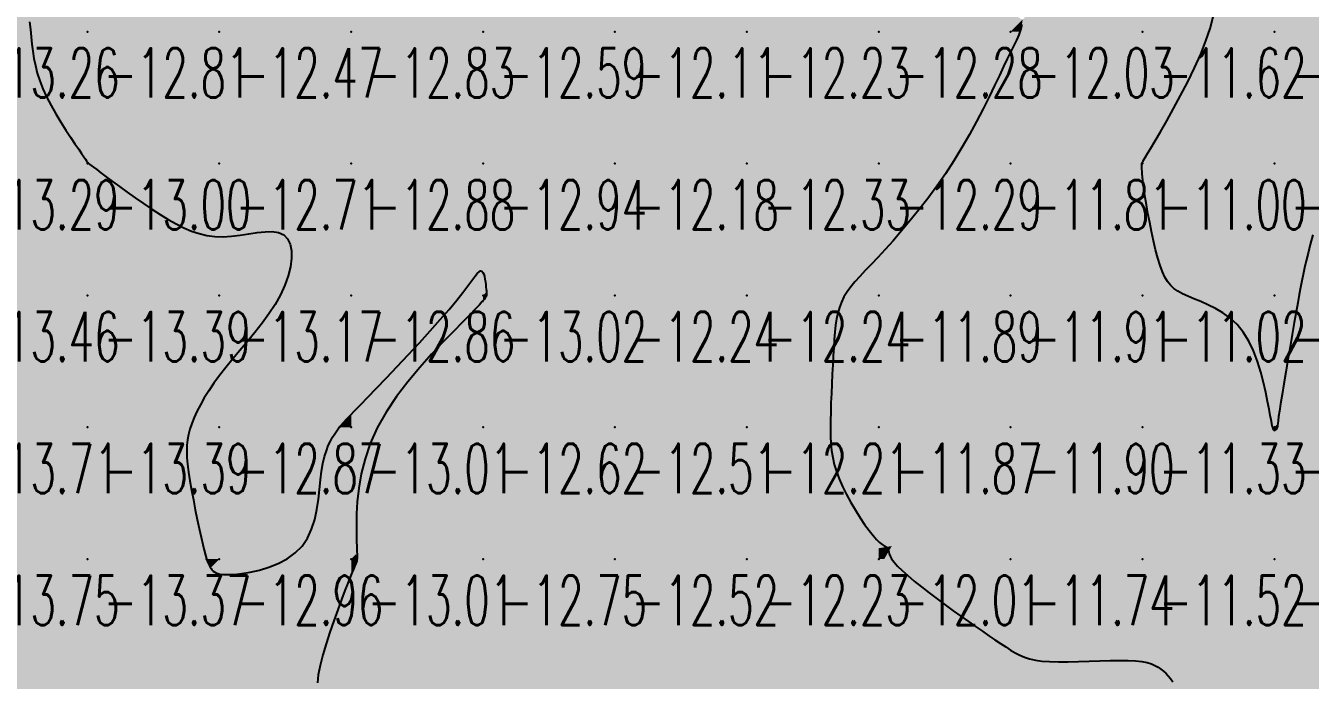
# Model space of a CAD drawing. Header units: millimetres. Extents: x 88261 to 90953, y 390274 to 392322.
# Drawn here: x 89645.6 to 89743, y 391918.1 to 391967.7 of the extents above; entities that cross this region are included whole.
import ezdxf
from ezdxf.enums import TextEntityAlignment as Align

# ---------------------------------------------------------------- set-up
doc = ezdxf.new("R2010")
doc.units = ezdxf.units.MM
doc.header["$LTSCALE"] = 25
for name, color, linetype in [('CN_03_00', 7, 'Continuous'), ('COTEAlt', 7, 'Continuous'), ('TN_COLORIAGE', 7, 'Continuous')]:
    doc.layers.add(name, color=color, linetype=linetype)
doc.styles.add('Simplex 1.0', font='Simplex.shx', dxfattribs={"width": 0.99, "height": 2.5})
doc.styles.get("Standard").update_dxf_attribs({"font": 'times.ttf'})

# ---------------------------------------------------------------- blocks, each defined once
blk = doc.blocks.new('COTE')
at = {"color": 0}
blk.add_point((0, 0), dxfattribs=at)
at = {"layer": 'COTEAlt'}
blk.add_attdef('ALT', text='', height=3.75, dxfattribs=at).set_placement((1.25, -1.25), align=Align.TOP_LEFT)

msp = doc.modelspace()

# ---------------------------------------------------------------- linework, layer by layer
at = {"layer": 'CN_03_00', "flags": 128}
for points, elevation in [([(89743.159, 391951.843), (89742.967, 391951.105), (89742.804, 391950.439), (89742.664, 391949.852), (89742.543, 391949.324), (89742.435, 391948.83), (89742.334, 391948.345), (89742.236, 391947.843), (89742.134, 391947.299), (89742.024, 391946.688), (89741.9, 391945.985), (89741.758, 391945.173), (89741.603, 391944.278), (89741.44, 391943.332), (89741.275, 391942.369), (89741.115, 391941.423), (89740.964, 391940.527), (89740.83, 391939.715), (89740.718, 391939.02), (89740.633, 391938.467), (89740.571, 391938.046), (89740.529, 391937.738), (89740.501, 391937.523), (89740.485, 391937.382), (89740.476, 391937.296), (89740.469, 391937.245), (89740.461, 391937.212), (89740.448, 391937.179), (89740.429, 391937.145), (89740.407, 391937.112), (89740.382, 391937.08), (89740.356, 391937.051), (89740.329, 391937.027), (89740.303, 391937.009), (89740.279, 391936.999), (89740.257, 391936.998), (89740.238, 391937.004), (89740.221, 391937.016), (89740.206, 391937.033), (89740.192, 391937.053), (89740.181, 391937.075), (89740.17, 391937.098), (89740.16, 391937.12), (89740.15, 391937.142), (89740.138, 391937.179), (89740.121, 391937.246), (89740.095, 391937.36), (89740.058, 391937.537), (89740.007, 391937.793), (89739.939, 391938.145), (89739.85, 391938.609), (89739.739, 391939.194), (89739.599, 391939.879), (89739.426, 391940.633), (89739.215, 391941.43), (89738.961, 391942.238), (89738.659, 391943.03), (89738.304, 391943.777), (89737.89, 391944.449), (89737.418, 391945.024), (89736.898, 391945.508), (89736.347, 391945.913), (89735.781, 391946.251), (89735.215, 391946.534), (89734.667, 391946.775), (89734.151, 391946.985), (89733.684, 391947.178), (89733.278, 391947.365), (89732.928, 391947.557), (89732.628, 391947.768), (89732.368, 391948.009), (89732.142, 391948.291), (89731.941, 391948.627), (89731.758, 391949.028), (89731.584, 391949.507), (89731.414, 391950.069), (89731.247, 391950.699), (89731.087, 391951.374), (89730.936, 391952.074), (89730.795, 391952.775), (89730.667, 391953.457), (89730.554, 391954.098), (89730.459, 391954.676), (89730.383, 391955.175), (89730.324, 391955.596), (89730.28, 391955.947), (89730.249, 391956.237), (89730.228, 391956.472), (89730.215, 391956.661), (89730.207, 391956.809), (89730.202, 391956.927), (89730.199, 391957.019), (89730.196, 391957.09), (89730.195, 391957.143), (89730.194, 391957.18), (89730.193, 391957.206), (89730.194, 391957.224), (89730.196, 391957.235), (89730.199, 391957.244), (89730.205, 391957.255), (89730.223, 391957.287), (89730.264, 391957.357), (89730.339, 391957.485), (89730.46, 391957.69), (89730.637, 391957.991), (89730.881, 391958.408), (89731.204, 391958.959), (89731.611, 391959.656), (89732.085, 391960.48), (89732.603, 391961.402), (89733.143, 391962.396), (89733.681, 391963.434), (89734.195, 391964.488), (89734.662, 391965.53), (89735.06, 391966.535), (89735.372, 391967.478), (89735.604, 391968.361)], -11), ([(89645.866, 391967.981), (89645.929, 391967.408), (89645.987, 391966.85), (89646.044, 391966.302), (89646.11, 391965.759), (89646.194, 391965.215), (89646.303, 391964.664), (89646.446, 391964.101), (89646.631, 391963.521), (89646.867, 391962.917), (89647.159, 391962.288), (89647.495, 391961.645), (89647.859, 391961.002), (89648.238, 391960.376), (89648.615, 391959.78), (89648.976, 391959.23), (89649.305, 391958.741), (89649.587, 391958.327), (89649.811, 391957.999), (89649.981, 391957.75), (89650.104, 391957.57), (89650.189, 391957.445), (89650.242, 391957.367), (89650.272, 391957.322), (89650.287, 391957.3), (89650.293, 391957.291), (89650.3, 391957.282), (89650.318, 391957.265), (89650.358, 391957.232), (89650.431, 391957.176), (89650.547, 391957.086), (89650.719, 391956.956), (89650.957, 391956.777), (89651.272, 391956.541), (89651.671, 391956.242), (89652.145, 391955.891), (89652.678, 391955.499), (89653.259, 391955.079), (89653.872, 391954.643), (89654.504, 391954.205), (89655.142, 391953.776), (89655.771, 391953.369), (89656.38, 391952.995), (89656.973, 391952.659), (89657.556, 391952.366), (89658.136, 391952.12), (89658.717, 391951.924), (89659.306, 391951.783), (89659.911, 391951.7), (89660.535, 391951.679), (89661.184, 391951.721), (89661.843, 391951.805), (89662.497, 391951.906), (89663.13, 391952.002), (89663.726, 391952.066), (89664.269, 391952.076), (89664.744, 391952.006), (89665.134, 391951.833), (89665.426, 391951.539), (89665.62, 391951.133), (89665.72, 391950.633), (89665.727, 391950.054), (89665.645, 391949.413), (89665.477, 391948.727), (89665.225, 391948.012), (89664.892, 391947.285), (89664.483, 391946.56), (89664.012, 391945.841), (89663.494, 391945.131), (89662.945, 391944.432), (89662.38, 391943.745), (89661.814, 391943.073), (89661.265, 391942.419), (89660.746, 391941.783), (89660.272, 391941.169), (89659.842, 391940.577), (89659.457, 391940.008), (89659.115, 391939.462), (89658.816, 391938.94), (89658.556, 391938.443), (89658.337, 391937.972), (89658.156, 391937.526), (89658.012, 391937.106), (89657.904, 391936.699), (89657.831, 391936.294), (89657.79, 391935.878), (89657.781, 391935.437), (89657.801, 391934.96), (89657.851, 391934.433), (89657.927, 391933.843), (89658.028, 391933.184), (89658.149, 391932.473), (89658.285, 391931.731), (89658.43, 391930.982), (89658.579, 391930.248), (89658.726, 391929.552), (89658.867, 391928.916), (89658.995, 391928.362), (89659.107, 391927.908), (89659.204, 391927.545), (89659.289, 391927.26), (89659.364, 391927.04), (89659.433, 391926.871), (89659.497, 391926.739), (89659.56, 391926.631), (89659.625, 391926.533), (89659.696, 391926.434), (89659.784, 391926.337), (89659.902, 391926.247), (89660.063, 391926.17), (89660.28, 391926.109), (89660.565, 391926.072), (89660.932, 391926.062), (89661.394, 391926.086), (89661.956, 391926.148), (89662.597, 391926.255), (89663.29, 391926.415), (89664.005, 391926.633), (89664.714, 391926.917), (89665.39, 391927.273), (89666.004, 391927.708), (89666.527, 391928.23), (89666.94, 391928.84), (89667.252, 391929.521), (89667.482, 391930.252), (89667.646, 391931.012), (89667.763, 391931.779), (89667.851, 391932.532), (89667.926, 391933.25), (89668.008, 391933.91), (89668.109, 391934.497), (89668.23, 391935.013), (89668.367, 391935.463), (89668.517, 391935.856), (89668.674, 391936.197), (89668.836, 391936.494), (89668.998, 391936.753), (89669.157, 391936.98), (89669.312, 391937.186), (89669.475, 391937.386), (89669.663, 391937.6), (89669.891, 391937.846), (89670.175, 391938.144), (89670.531, 391938.511), (89670.974, 391938.968), (89671.521, 391939.533), (89672.18, 391940.216), (89672.928, 391940.999), (89673.738, 391941.852), (89674.58, 391942.746), (89675.424, 391943.655), (89676.242, 391944.55), (89677.004, 391945.401), (89677.681, 391946.182), (89678.251, 391946.869), (89678.719, 391947.459), (89679.097, 391947.955), (89679.398, 391948.358), (89679.633, 391948.671), (89679.815, 391948.897), (89679.956, 391949.037), (89680.067, 391949.094), (89680.16, 391949.073), (89680.237, 391948.985), (89680.301, 391948.845), (89680.353, 391948.667), (89680.394, 391948.466), (89680.427, 391948.257), (89680.452, 391948.052), (89680.472, 391947.868), (89680.488, 391947.714), (89680.5, 391947.59), (89680.508, 391947.49), (89680.512, 391947.411), (89680.512, 391947.345), (89680.507, 391947.29), (89680.498, 391947.24), (89680.484, 391947.191), (89680.462, 391947.134), (89680.418, 391947.057), (89680.333, 391946.941), (89680.191, 391946.77), (89679.974, 391946.528), (89679.663, 391946.197), (89679.242, 391945.76), (89678.693, 391945.202), (89678.006, 391944.51), (89677.211, 391943.697), (89676.344, 391942.778), (89675.443, 391941.772), (89674.543, 391940.695), (89673.683, 391939.564), (89672.899, 391938.396), (89672.228, 391937.208), (89671.698, 391936.018), (89671.3, 391934.843), (89671.015, 391933.702), (89670.826, 391932.613), (89670.713, 391931.596), (89670.657, 391930.667), (89670.642, 391929.847), (89670.648, 391929.152), (89670.659, 391928.597), (89670.671, 391928.166), (89670.683, 391927.841), (89670.692, 391927.602), (89670.697, 391927.431), (89670.696, 391927.307), (89670.688, 391927.21), (89670.67, 391927.122), (89670.641, 391927.024), (89670.596, 391926.902), (89670.532, 391926.74), (89670.445, 391926.525), (89670.331, 391926.244), (89670.184, 391925.881), (89670.002, 391925.424), (89669.781, 391924.858), (89669.518, 391924.177), (89669.228, 391923.402), (89668.924, 391922.565), (89668.623, 391921.694), (89668.341, 391920.819), (89668.092, 391919.97), (89667.893, 391919.177), (89667.759, 391918.469), (89667.699, 391917.867)], -13), ([(89721.068, 391967.787), (89721.065, 391967.675), (89721.05, 391967.555), (89721.021, 391967.427), (89720.981, 391967.292), (89720.93, 391967.148), (89720.867, 391966.993), (89720.788, 391966.818), (89720.689, 391966.608), (89720.566, 391966.351), (89720.412, 391966.034), (89720.223, 391965.646), (89719.995, 391965.172), (89719.722, 391964.6), (89719.401, 391963.922), (89719.033, 391963.15), (89718.62, 391962.3), (89718.163, 391961.388), (89717.666, 391960.431), (89717.129, 391959.445), (89716.555, 391958.445), (89715.947, 391957.449), (89715.307, 391956.471), (89714.645, 391955.519), (89713.969, 391954.599), (89713.29, 391953.719), (89712.618, 391952.884), (89711.962, 391952.101), (89711.333, 391951.376), (89710.74, 391950.717), (89710.191, 391950.126), (89709.688, 391949.596), (89709.23, 391949.117), (89708.818, 391948.678), (89708.45, 391948.27), (89708.127, 391947.881), (89707.848, 391947.503), (89707.613, 391947.124), (89707.421, 391946.734), (89707.267, 391946.33), (89707.145, 391945.904), (89707.051, 391945.453), (89706.978, 391944.972), (89706.922, 391944.456), (89706.877, 391943.9), (89706.836, 391943.299), (89706.797, 391942.651), (89706.759, 391941.966), (89706.722, 391941.255), (89706.688, 391940.531), (89706.657, 391939.805), (89706.631, 391939.09), (89706.611, 391938.398), (89706.597, 391937.742), (89706.592, 391937.128), (89706.599, 391936.552), (89706.625, 391936.003), (89706.677, 391935.472), (89706.758, 391934.949), (89706.876, 391934.423), (89707.036, 391933.885), (89707.243, 391933.326), (89707.501, 391932.739), (89707.801, 391932.136), (89708.13, 391931.532), (89708.478, 391930.942), (89708.833, 391930.38), (89709.182, 391929.864), (89709.515, 391929.407), (89709.818, 391929.025), (89710.084, 391928.729), (89710.312, 391928.509), (89710.503, 391928.352), (89710.659, 391928.244), (89710.783, 391928.173), (89710.877, 391928.124), (89710.942, 391928.084), (89710.981, 391928.039), (89710.997, 391927.978), (89711.003, 391927.895), (89711.015, 391927.786), (89711.047, 391927.647), (89711.113, 391927.474), (89711.229, 391927.264), (89711.41, 391927.013), (89711.67, 391926.716), (89712.019, 391926.373), (89712.448, 391925.989), (89712.943, 391925.574), (89713.489, 391925.136), (89714.072, 391924.684), (89714.677, 391924.226), (89715.29, 391923.771), (89715.897, 391923.328), (89716.486, 391922.905), (89717.052, 391922.503), (89717.594, 391922.122), (89718.11, 391921.765), (89718.599, 391921.432), (89719.058, 391921.122), (89719.487, 391920.838), (89719.883, 391920.579), (89720.248, 391920.346), (89720.595, 391920.141), (89720.94, 391919.961), (89721.3, 391919.809), (89721.69, 391919.684), (89722.127, 391919.585), (89722.628, 391919.514), (89723.207, 391919.471), (89723.876, 391919.454), (89724.616, 391919.457), (89725.403, 391919.476), (89726.211, 391919.502), (89727.017, 391919.529), (89727.796, 391919.551), (89728.524, 391919.561), (89729.175, 391919.552), (89729.732, 391919.52), (89730.201, 391919.465), (89730.593, 391919.389), (89730.921, 391919.293), (89731.196, 391919.179), (89731.432, 391919.05), (89731.64, 391918.906), (89731.833, 391918.75), (89732.019, 391918.583), (89732.202, 391918.397), (89732.379, 391918.186), (89732.55, 391917.941)], -12)]:
    msp.add_lwpolyline(points, dxfattribs=dict(at, elevation=elevation))
at = {"layer": 'TN_COLORIAGE', "color": 211}
for points in [[(89646.017, 391967.239, -12.738), (89645.275, 391972.266, -12.738), (89650.249, 391967.239, -12.738), (89650.249, 391977.239, -12.738)], [(89650.249, 391977.239, -12.626), (89650.249, 391967.239, -12.626), (89660.249, 391977.239, -12.626)], [(89650.249, 391967.239, -12.626), (89660.249, 391967.239, -12.626), (89660.249, 391977.239, -12.626)], [(89660.249, 391967.239, -12.616), (89670.249, 391967.239, -12.616), (89670.249, 391977.239, -12.616)], [(89660.249, 391977.239, -12.616), (89660.249, 391967.239, -12.616), (89670.249, 391977.239, -12.616)], [(89670.249, 391967.239, -12.232), (89680.249, 391967.239, -12.232), (89680.249, 391977.239, -12.232)], [(89670.249, 391977.239, -12.232), (89670.249, 391967.239, -12.232), (89680.249, 391977.239, -12.232)], [(89680.249, 391977.239, -12.181), (89680.249, 391967.239, -12.181), (89690.249, 391977.239, -12.181)], [(89680.249, 391967.239, -12.181), (89690.249, 391967.239, -12.181), (89690.249, 391977.239, -12.181)], [(89690.249, 391977.239, -12.31), (89690.249, 391967.239, -12.31), (89700.249, 391977.239, -12.31)], [(89690.249, 391967.239, -12.31), (89700.249, 391967.239, -12.31), (89700.249, 391977.239, -12.31)], [(89700.249, 391977.239, -12.361), (89700.249, 391967.239, -12.361), (89710.249, 391977.239, -12.361)], [(89700.249, 391967.239, -12.361), (89710.249, 391967.239, -12.361), (89710.249, 391977.239, -12.361)], [(89710.249, 391977.239, -12), (89716.695, 391977.239, -12), (89710.249, 391967.239, -12), (89716.098, 391973.088, -12)], [(89710.249, 391967.239, -12), (89716.098, 391973.088, -12), (89720.249, 391967.239, -12), (89720.249, 391968.649, -12)], [(89721.16, 391968.15, -12.033), (89720.249, 391968.649, -12.033), (89720.249, 391967.239, -12.033)], [(89721.042, 391967.239, -12.033), (89721.16, 391968.15, -12.033), (89720.249, 391967.239, -12.033)], [(89646.017, 391967.239, -12.806), (89646.234, 391963.225, -12.806), (89650.249, 391967.239, -12.806)], [(89650.249, 391957.363, -12.806), (89646.234, 391963.225, -12.806), (89650.249, 391967.239, -12.806)], [(89650.249, 391957.363, -12.471), (89650.295, 391957.285, -12.471), (89650.249, 391967.239, -12.471), (89660.249, 391967.239, -12.471)], [(89650.332, 391957.239, -12.471), (89650.295, 391957.285, -12.471), (89660.249, 391957.239, -12.471), (89660.249, 391967.239, -12.471)], [(89660.249, 391957.239, -12.828), (89670.249, 391957.239, -12.828), (89670.249, 391967.239, -12.828)], [(89660.249, 391967.239, -12.828), (89660.249, 391957.239, -12.828), (89670.249, 391967.239, -12.828)], [(89670.249, 391957.239, -12.588), (89680.249, 391957.239, -12.588), (89680.249, 391967.239, -12.588)], [(89670.249, 391967.239, -12.588), (89670.249, 391957.239, -12.588), (89680.249, 391967.239, -12.588)], [(89680.249, 391967.239, -12.108), (89680.249, 391957.239, -12.108), (89690.249, 391967.239, -12.108)], [(89680.249, 391957.239, -12.108), (89690.249, 391957.239, -12.108), (89690.249, 391967.239, -12.108)], [(89690.249, 391967.239, -12.229), (89690.249, 391957.239, -12.229), (89700.249, 391967.239, -12.229)], [(89690.249, 391957.239, -12.229), (89700.249, 391957.239, -12.229), (89700.249, 391967.239, -12.229)], [(89700.249, 391967.239, -12.281), (89700.249, 391957.239, -12.281), (89710.249, 391967.239, -12.281)], [(89700.249, 391957.239, -12.281), (89710.249, 391957.239, -12.281), (89710.249, 391967.239, -12.281)], [(89710.249, 391967.239, -12.033), (89710.249, 391957.239, -12.033), (89720.249, 391967.239, -12.033)], [(89710.249, 391957.239, -12), (89716.296, 391957.239, -12), (89720.249, 391967.239, -12), (89720.249, 391965.78, -12)], [(89721.042, 391967.239, -12.033), (89720.249, 391965.78, -12.033), (89720.249, 391967.239, -12.033)], [(89650.332, 391957.239, -12.71), (89656.011, 391953.001, -12.71), (89660.249, 391957.239, -12.71)], [(89660.249, 391950.969, -12.71), (89656.011, 391953.001, -12.71), (89660.249, 391957.239, -12.71)], [(89666.207, 391953.198, -12.71), (89660.249, 391950.969, -12.71), (89670.249, 391957.239, -12.71), (89660.249, 391957.239, -12.71)], [(89666.207, 391953.198, -12.858), (89665.724, 391947.239, -12.858), (89670.249, 391957.239, -12.858), (89670.249, 391947.239, -12.858)], [(89670.249, 391957.239, -12.94), (89670.249, 391947.239, -12.94), (89680.249, 391957.239, -12.94)], [(89680.249, 391949.956, -12.858), (89678.897, 391947.239, -12.858), (89680.249, 391957.239, -12.858), (89670.249, 391947.239, -12.858)], [(89680.249, 391949.956, -12.176), (89680.512, 391947.503, -12.176), (89680.249, 391957.239, -12.176), (89690.249, 391957.239, -12.176)], [(89680.535, 391947.239, -12.176), (89680.512, 391947.503, -12.176), (89690.249, 391947.239, -12.176), (89690.249, 391957.239, -12.176)], [(89690.249, 391957.239, -12.328), (89690.249, 391947.239, -12.328), (89700.249, 391957.239, -12.328)], [(89690.249, 391947.239, -12.328), (89700.249, 391947.239, -12.328), (89700.249, 391957.239, -12.328)], [(89700.249, 391957.239, -12.293), (89700.249, 391947.239, -12.293), (89710.249, 391957.239, -12.293)], [(89710.249, 391957.239, -12), (89710.249, 391949.955, -12), (89700.249, 391947.239, -12), (89707.148, 391947.239, -12)], [(89716.296, 391957.239, -12.293), (89710.249, 391949.955, -12.293), (89710.249, 391957.239, -12.293)], [(89660.249, 391941.555, -12.858), (89665.724, 391947.239, -12.858), (89660.249, 391937.239, -12.858), (89670.249, 391947.239, -12.858)], [(89669.234, 391937.239, -12.858), (89670.249, 391938.179, -12.858), (89660.249, 391937.239, -12.858), (89670.249, 391947.239, -12.858)], [(89670.249, 391938.179, -12.858), (89678.897, 391947.239, -12.858), (89670.249, 391947.239, -12.858)], [(89670.625, 391937.239, -12.622), (89680.249, 391946.683, -12.622), (89680.249, 391937.239, -12.622)], [(89680.249, 391946.683, -12.245), (89680.535, 391947.239, -12.245), (89680.249, 391937.239, -12.245), (89690.249, 391947.239, -12.245)], [(89680.249, 391937.239, -12.245), (89690.249, 391937.239, -12.245), (89690.249, 391947.239, -12.245)], [(89690.249, 391947.239, -12.243), (89690.249, 391937.239, -12.243), (89700.249, 391947.239, -12.243)], [(89690.249, 391937.239, -12.243), (89700.249, 391937.239, -12.243), (89700.249, 391947.239, -12.243)], [(89700.249, 391947.239, -12), (89707.148, 391947.239, -12), (89700.249, 391937.239, -12), (89706.838, 391943.829, -12)], [(89706.518, 391937.239, -12.211), (89706.838, 391943.829, -12.211), (89700.249, 391937.239, -12.211)], [(89660.249, 391941.555, -12.869), (89657.758, 391937.239, -12.869), (89660.249, 391937.239, -12.869)], [(89657.654, 391934.645, -12.869), (89657.758, 391937.239, -12.869), (89660.249, 391937.239, -12.869)], [(89659.185, 391927.239, -12.869), (89657.654, 391934.645, -12.869), (89660.249, 391927.239, -12.869), (89660.249, 391937.239, -12.869)], [(89667.755, 391934.746, -12.869), (89669.234, 391937.239, -12.869), (89660.249, 391927.239, -12.869), (89660.249, 391937.239, -12.869)], [(89670.618, 391927.609, -12.622), (89670.625, 391937.239, -12.622), (89680.249, 391937.239, -12.622)], [(89670.788, 391927.239, -12.622), (89670.618, 391927.609, -12.622), (89680.249, 391927.239, -12.622), (89680.249, 391937.239, -12.622)], [(89680.249, 391937.239, -12.513), (89680.249, 391927.239, -12.513), (89690.249, 391937.239, -12.513)], [(89680.249, 391927.239, -12.513), (89690.249, 391927.239, -12.513), (89690.249, 391937.239, -12.513)], [(89690.249, 391937.239, -12.211), (89690.249, 391927.239, -12.211), (89700.249, 391937.239, -12.211)], [(89690.249, 391927.239, -12.211), (89700.249, 391927.239, -12.211), (89700.249, 391937.239, -12.211)], [(89700.249, 391927.239, -12), (89706.673, 391933.663, -12), (89700.249, 391937.239, -12), (89706.518, 391937.239, -12)], [(89667.79, 391927.239, -12.956), (89667.755, 391934.746, -12.956), (89660.249, 391927.239, -12.956)], [(89700.249, 391927.239, -12), (89706.673, 391933.663, -12), (89710.249, 391927.239, -12), (89710.249, 391928.064, -12)], [(89710.249, 391928.064, -12.011), (89711.243, 391928.233, -12.011), (89710.249, 391927.239, -12.011)], [(89710.665, 391927.239, -12.011), (89711.243, 391928.233, -12.011), (89710.249, 391927.239, -12.011)], [(89659.185, 391927.239, -12.956), (89659.579, 391926.57, -12.956), (89660.249, 391927.239, -12.956)], [(89660.249, 391925.676, -12.956), (89659.579, 391926.57, -12.956), (89660.249, 391927.239, -12.956)], [(89667.79, 391927.239, -12.956), (89660.249, 391925.676, -12.956), (89660.249, 391927.239, -12.956)], [(89670.249, 391926.168, -12.746), (89670.788, 391927.239, -12.746), (89670.249, 391917.239, -12.746), (89680.249, 391927.239, -12.746)], [(89670.249, 391917.239, -12.746), (89680.249, 391917.239, -12.746), (89680.249, 391927.239, -12.746)], [(89680.249, 391927.239, -12.522), (89680.249, 391917.239, -12.522), (89690.249, 391927.239, -12.522)], [(89680.249, 391917.239, -12.522), (89690.249, 391917.239, -12.522), (89690.249, 391927.239, -12.522)], [(89690.249, 391927.239, -12.226), (89690.249, 391917.239, -12.226), (89700.249, 391927.239, -12.226)], [(89690.249, 391917.239, -12.226), (89700.249, 391917.239, -12.226), (89700.249, 391927.239, -12.226)], [(89700.249, 391927.239, -12.011), (89700.249, 391917.239, -12.011), (89710.249, 391927.239, -12.011)], [(89700.249, 391917.239, -12.011), (89710.249, 391917.239, -12.011), (89710.249, 391927.239, -12.011)], [(89710.249, 391917.239, -12), (89716.118, 391923.108, -12), (89710.249, 391927.239, -12), (89710.665, 391927.239, -12)], [(89670.249, 391926.168, -12.879), (89666.901, 391917.239, -12.879), (89670.249, 391917.239, -12.879)], [(89710.249, 391917.239, -12), (89716.118, 391923.108, -12), (89720.249, 391917.239, -12), (89720.249, 391920.297, -12)], [(89722.187, 391919.177, -12.114), (89720.249, 391920.297, -12.114), (89720.249, 391917.239, -12.114)], [(89730.249, 391917.239, -12), (89730.249, 391919.819, -12), (89720.249, 391917.239, -12), (89722.187, 391919.177, -12)], [(89731.87, 391918.861, -12.166), (89730.249, 391919.819, -12.166), (89730.249, 391917.239, -12.166)], [(89731.87, 391918.861, -12.166), (89733.266, 391917.239, -12.166), (89730.249, 391917.239, -12.166)]]:
    msp.add_solid(points, dxfattribs=at)
at = {"layer": 'TN_COLORIAGE', "color": 201}
for points in [[(89721.16, 391968.15, -11.62), (89721.042, 391967.239, -11.62), (89730.249, 391977.239, -11.62), (89730.249, 391967.239, -11.62)], [(89730.249, 391977.239, -11), (89736.14, 391977.239, -11), (89730.249, 391967.239, -11), (89735.94, 391972.931, -11)], [(89735.94, 391972.931, -11.62), (89736.043, 391967.239, -11.62), (89730.249, 391967.239, -11.62)], [(89720.249, 391965.78, -11.62), (89721.042, 391967.239, -11.62), (89720.249, 391957.239, -11.62), (89730.249, 391967.239, -11.62)], [(89720.249, 391957.239, -11), (89730.188, 391957.239, -11), (89730.249, 391967.239, -11), (89730.249, 391957.319, -11)], [(89736.043, 391967.239, -11.62), (89730.249, 391957.319, -11.62), (89730.249, 391967.239, -11.62)], [(89720.249, 391965.78, -11.809), (89716.296, 391957.239, -11.809), (89720.249, 391957.239, -11.809)], [(89710.249, 391949.955, -11.809), (89716.296, 391957.239, -11.809), (89710.249, 391947.239, -11.809), (89720.249, 391957.239, -11.809)], [(89710.249, 391947.239, -11.809), (89720.249, 391947.239, -11.809), (89720.249, 391957.239, -11.809)], [(89720.249, 391947.239, -11), (89730.195, 391957.185, -11), (89720.249, 391957.239, -11), (89730.188, 391957.239, -11)], [(89720.249, 391947.239, -11), (89730.195, 391957.185, -11), (89730.249, 391947.239, -11), (89730.249, 391955.579, -11)], [(89750.249, 391947.239, -11), (89742.107, 391947.239, -11), (89750.249, 391957.239, -11), (89742.549, 391949.539, -11)], [(89744.52, 391957.239, -11.221), (89742.549, 391949.539, -11.221), (89750.249, 391957.239, -11.221)], [(89731.565, 391948.556, -11.025), (89730.249, 391955.579, -11.025), (89730.249, 391947.239, -11.025)], [(89707.148, 391947.239, -11.891), (89710.249, 391949.955, -11.891), (89710.249, 391947.239, -11.891)], [(89731.565, 391948.556, -11.025), (89732.994, 391947.239, -11.025), (89730.249, 391947.239, -11.025)], [(89706.838, 391943.829, -11.874), (89706.518, 391937.239, -11.874), (89710.249, 391947.239, -11.874), (89710.249, 391937.239, -11.874)], [(89706.838, 391943.829, -11.891), (89707.148, 391947.239, -11.891), (89710.249, 391947.239, -11.891)], [(89710.249, 391947.239, -11.913), (89710.249, 391937.239, -11.913), (89720.249, 391947.239, -11.913)], [(89710.249, 391937.239, -11.913), (89720.249, 391937.239, -11.913), (89720.249, 391947.239, -11.913)], [(89720.249, 391947.239, -11.025), (89720.249, 391937.239, -11.025), (89730.249, 391947.239, -11.025)], [(89720.249, 391937.239, -11.025), (89730.249, 391937.239, -11.025), (89730.249, 391947.239, -11.025)], [(89730.249, 391937.239, -11), (89738.563, 391945.553, -11), (89730.249, 391947.239, -11), (89732.994, 391947.239, -11)], [(89742.107, 391947.239, -11.289), (89740.42, 391937.41, -11.289), (89750.249, 391947.239, -11.289)], [(89750.249, 391947.239, -11), (89740.42, 391937.41, -11), (89750.249, 391937.239, -11), (89740.524, 391937.239, -11)], [(89738.563, 391945.553, -11.326), (89740.097, 391937.239, -11.326), (89730.249, 391937.239, -11.326)], [(89706.518, 391937.239, -11.874), (89706.673, 391933.663, -11.874), (89710.249, 391937.239, -11.874)], [(89710.249, 391928.064, -11.874), (89706.673, 391933.663, -11.874), (89710.249, 391937.239, -11.874)], [(89711.243, 391928.233, -11.874), (89710.249, 391928.064, -11.874), (89720.249, 391937.239, -11.874), (89710.249, 391937.239, -11.874)], [(89711.243, 391928.233, -11.74), (89710.665, 391927.239, -11.74), (89720.249, 391937.239, -11.74), (89720.249, 391927.239, -11.74)], [(89720.249, 391937.239, -11.326), (89720.249, 391927.239, -11.326), (89730.249, 391937.239, -11.326)], [(89720.249, 391927.239, -11.326), (89730.249, 391927.239, -11.326), (89730.249, 391937.239, -11.326)], [(89730.249, 391927.239, -11), (89740.154, 391937.144, -11), (89730.249, 391937.239, -11), (89740.097, 391937.239, -11)], [(89730.249, 391927.239, -11), (89740.154, 391937.144, -11), (89740.249, 391927.239, -11), (89740.249, 391936.903, -11)], [(89750.249, 391937.239, -11), (89740.524, 391937.239, -11), (89740.249, 391927.239, -11), (89740.249, 391936.903, -11)], [(89740.249, 391927.239, -11.178), (89750.249, 391927.239, -11.178), (89750.249, 391937.239, -11.178)], [(89710.665, 391927.239, -11.74), (89716.118, 391923.108, -11.74), (89720.249, 391927.239, -11.74)], [(89720.249, 391920.297, -11.74), (89716.118, 391923.108, -11.74), (89720.249, 391927.239, -11.74)], [(89720.249, 391920.297, -11.524), (89722.187, 391919.177, -11.524), (89720.249, 391927.239, -11.524), (89730.249, 391927.239, -11.524)], [(89722.187, 391919.177, -11.524), (89730.249, 391919.819, -11.524), (89730.249, 391927.239, -11.524)], [(89730.249, 391919.819, -11.145), (89731.87, 391918.861, -11.145), (89730.249, 391927.239, -11.145), (89740.249, 391927.239, -11.145)], [(89733.266, 391917.239, -11.145), (89731.87, 391918.861, -11.145), (89740.249, 391917.239, -11.145), (89740.249, 391927.239, -11.145)], [(89740.249, 391927.239, -11.132), (89740.249, 391917.239, -11.132), (89750.249, 391927.239, -11.132)], [(89740.249, 391917.239, -11.132), (89750.249, 391917.239, -11.132), (89750.249, 391927.239, -11.132)]]:
    msp.add_solid(points, dxfattribs=at)
at = {"layer": 'TN_COLORIAGE', "color": 191}
for points in [[(89736.043, 391967.239, -10.53), (89735.94, 391972.931, -10.53), (89740.249, 391967.239, -10.53), (89740.249, 391977.239, -10.53)], [(89740.249, 391977.239, -10.713), (89740.249, 391967.239, -10.713), (89750.249, 391977.239, -10.713)], [(89740.249, 391967.239, -10.713), (89750.249, 391967.239, -10.713), (89750.249, 391977.239, -10.713)], [(89730.249, 391957.319, -10.55), (89736.043, 391967.239, -10.55), (89730.249, 391957.239, -10.55), (89740.249, 391967.239, -10.55)], [(89730.249, 391957.239, -10.55), (89740.249, 391957.239, -10.55), (89740.249, 391967.239, -10.55)], [(89740.249, 391967.239, -10.919), (89740.249, 391957.239, -10.919), (89750.249, 391967.239, -10.919)], [(89750.249, 391964.549, -10.835), (89744.52, 391957.239, -10.835), (89750.249, 391967.239, -10.835), (89740.249, 391957.239, -10.835)], [(89730.249, 391957.319, -10.995), (89730.188, 391957.239, -10.995), (89730.249, 391957.239, -10.995)], [(89730.188, 391957.239, -10.995), (89730.195, 391957.185, -10.995), (89730.249, 391957.239, -10.995)], [(89730.249, 391955.579, -10.995), (89730.195, 391957.185, -10.995), (89730.249, 391957.239, -10.995)], [(89730.249, 391955.579, -10.835), (89731.565, 391948.556, -10.835), (89730.249, 391957.239, -10.835), (89740.249, 391957.239, -10.835)], [(89732.994, 391947.239, -10.835), (89731.565, 391948.556, -10.835), (89740.249, 391947.239, -10.835), (89740.249, 391957.239, -10.835)], [(89742.549, 391949.539, -10.835), (89744.52, 391957.239, -10.835), (89740.249, 391947.239, -10.835), (89740.249, 391957.239, -10.835)], [(89742.549, 391949.539, -10.934), (89742.107, 391947.239, -10.934), (89740.249, 391947.239, -10.934)], [(89732.994, 391947.239, -10.934), (89738.563, 391945.553, -10.934), (89740.249, 391947.239, -10.934)], [(89740.097, 391937.239, -10.934), (89738.563, 391945.553, -10.934), (89740.249, 391937.239, -10.934), (89740.249, 391947.239, -10.934)], [(89740.42, 391937.41, -10.934), (89742.107, 391947.239, -10.934), (89740.249, 391937.239, -10.934), (89740.249, 391947.239, -10.934)], [(89740.097, 391937.239, -10.995), (89740.154, 391937.144, -10.995), (89740.249, 391937.239, -10.995)], [(89740.249, 391936.903, -10.995), (89740.154, 391937.144, -10.995), (89740.249, 391937.239, -10.995)], [(89740.524, 391937.239, -10.995), (89740.42, 391937.41, -10.995), (89740.249, 391937.239, -10.995)], [(89740.249, 391936.903, -10.995), (89740.524, 391937.239, -10.995), (89740.249, 391937.239, -10.995)]]:
    msp.add_solid(points, dxfattribs=at)
at = {"layer": 'TN_COLORIAGE', "color": 221}
for points in [[(89645.275, 391972.266, -13.264), (89646.017, 391967.239, -13.264), (89640.249, 391967.239, -13.264)], [(89640.249, 391957.239, -13), (89646.234, 391963.225, -13), (89640.249, 391967.239, -13), (89646.017, 391967.239, -13)], [(89640.249, 391957.239, -13), (89646.234, 391963.225, -13), (89650.249, 391957.239, -13), (89650.249, 391957.363, -13)], [(89650.295, 391957.285, -13.002), (89650.249, 391957.363, -13.002), (89650.249, 391957.239, -13.002)], [(89640.249, 391957.239, -13.002), (89640.249, 391947.239, -13.002), (89650.249, 391957.239, -13.002)], [(89640.249, 391947.239, -13.002), (89650.249, 391947.239, -13.002), (89650.249, 391957.239, -13.002)], [(89650.295, 391957.285, -13.002), (89650.332, 391957.239, -13.002), (89650.249, 391957.239, -13.002)], [(89650.249, 391947.239, -13), (89656.011, 391953.001, -13), (89650.249, 391957.239, -13), (89650.332, 391957.239, -13)], [(89650.249, 391947.239, -13), (89656.011, 391953.001, -13), (89660.249, 391947.239, -13), (89660.249, 391950.969, -13)], [(89660.249, 391950.969, -13.172), (89666.207, 391953.198, -13.172), (89660.249, 391947.239, -13.172)], [(89665.724, 391947.239, -13.172), (89666.207, 391953.198, -13.172), (89660.249, 391947.239, -13.172)], [(89678.897, 391947.239, -13.022), (89680.249, 391949.956, -13.022), (89680.249, 391947.239, -13.022)], [(89680.512, 391947.503, -13.022), (89680.249, 391949.956, -13.022), (89680.249, 391947.239, -13.022)], [(89640.249, 391947.239, -13.394), (89640.249, 391937.239, -13.394), (89650.249, 391947.239, -13.394)], [(89640.249, 391937.239, -13.394), (89650.249, 391937.239, -13.394), (89650.249, 391947.239, -13.394)], [(89650.249, 391947.239, -13.172), (89650.249, 391937.239, -13.172), (89660.249, 391947.239, -13.172)], [(89650.249, 391937.239, -13), (89657.758, 391937.239, -13), (89660.249, 391947.239, -13), (89660.249, 391941.555, -13)], [(89665.724, 391947.239, -13.172), (89660.249, 391941.555, -13.172), (89660.249, 391947.239, -13.172)], [(89680.249, 391947.239, -13), (89678.897, 391947.239, -13), (89670.249, 391937.239, -13), (89670.249, 391938.179, -13)], [(89680.249, 391947.239, -13), (89680.249, 391946.683, -13), (89670.249, 391937.239, -13), (89670.625, 391937.239, -13)], [(89680.512, 391947.503, -13.022), (89680.535, 391947.239, -13.022), (89680.249, 391947.239, -13.022)], [(89680.535, 391947.239, -13.022), (89680.249, 391946.683, -13.022), (89680.249, 391947.239, -13.022)], [(89670.249, 391938.179, -13.015), (89669.234, 391937.239, -13.015), (89670.249, 391937.239, -13.015)], [(89640.249, 391937.239, -13.395), (89640.249, 391927.239, -13.395), (89650.249, 391937.239, -13.395)], [(89640.249, 391927.239, -13.395), (89650.249, 391927.239, -13.395), (89650.249, 391937.239, -13.395)], [(89650.249, 391937.239, -13), (89657.758, 391937.239, -13), (89650.249, 391927.239, -13), (89657.654, 391934.645, -13)], [(89669.234, 391937.239, -13.015), (89667.755, 391934.746, -13.015), (89670.249, 391937.239, -13.015)], [(89670.249, 391937.239, -13), (89667.755, 391934.746, -13), (89670.249, 391927.239, -13), (89667.79, 391927.239, -13)], [(89670.249, 391937.239, -13), (89670.625, 391937.239, -13), (89670.249, 391927.239, -13), (89670.618, 391927.609, -13)], [(89657.654, 391934.645, -13.374), (89659.185, 391927.239, -13.374), (89650.249, 391927.239, -13.374)], [(89640.249, 391927.239, -13.374), (89640.249, 391917.239, -13.374), (89650.249, 391927.239, -13.374)], [(89640.249, 391917.239, -13.374), (89650.249, 391917.239, -13.374), (89650.249, 391927.239, -13.374)], [(89650.249, 391917.239, -13), (89659.579, 391926.57, -13), (89650.249, 391927.239, -13), (89659.185, 391927.239, -13)], [(89660.249, 391917.239, -13), (89660.249, 391925.676, -13), (89670.249, 391927.239, -13), (89667.79, 391927.239, -13)], [(89660.249, 391917.239, -13), (89666.901, 391917.239, -13), (89670.249, 391927.239, -13), (89670.249, 391926.168, -13)], [(89670.618, 391927.609, -13.015), (89670.788, 391927.239, -13.015), (89670.249, 391927.239, -13.015)], [(89670.788, 391927.239, -13.015), (89670.249, 391926.168, -13.015), (89670.249, 391927.239, -13.015)], [(89650.249, 391917.239, -13), (89659.579, 391926.57, -13), (89660.249, 391917.239, -13), (89660.249, 391925.676, -13)]]:
    msp.add_solid(points, dxfattribs=at)

# ---------------------------------------------------------------- block references
at = {"layer": 'COTEAlt'}
ref = msp.add_blockref('COTE', (89640.249, 391967.239), dxfattribs=at)
ref.add_attrib('ALT', '-13.26', dxfattribs={"height": 3.75, "style": 'Simplex 1.0', "width": 0.6}).set_placement((89641.499, 391965.989), align=Align.TOP_LEFT)
ref = msp.add_blockref('COTE', (89650.249, 391967.239), dxfattribs=at)
ref.add_attrib('ALT', '-12.81', dxfattribs={"height": 3.75, "style": 'Simplex 1.0', "width": 0.6}).set_placement((89651.499, 391965.989), align=Align.TOP_LEFT)
ref = msp.add_blockref('COTE', (89660.249, 391967.239), dxfattribs=at)
ref.add_attrib('ALT', '-12.47', dxfattribs={"height": 3.75, "style": 'Simplex 1.0', "width": 0.6}).set_placement((89661.499, 391965.989), align=Align.TOP_LEFT)
ref = msp.add_blockref('COTE', (89670.249, 391967.239), dxfattribs=at)
ref.add_attrib('ALT', '-12.83', dxfattribs={"height": 3.75, "style": 'Simplex 1.0', "width": 0.6}).set_placement((89671.499, 391965.989), align=Align.TOP_LEFT)
ref = msp.add_blockref('COTE', (89680.249, 391967.239), dxfattribs=at)
ref.add_attrib('ALT', '-12.59', dxfattribs={"height": 3.75, "style": 'Simplex 1.0', "width": 0.6}).set_placement((89681.499, 391965.989), align=Align.TOP_LEFT)
ref = msp.add_blockref('COTE', (89690.249, 391967.239), dxfattribs=at)
ref.add_attrib('ALT', '-12.11', dxfattribs={"height": 3.75, "style": 'Simplex 1.0', "width": 0.6}).set_placement((89691.499, 391965.989), align=Align.TOP_LEFT)
ref = msp.add_blockref('COTE', (89700.249, 391967.239), dxfattribs=at)
ref.add_attrib('ALT', '-12.23', dxfattribs={"height": 3.75, "style": 'Simplex 1.0', "width": 0.6}).set_placement((89701.499, 391965.989), align=Align.TOP_LEFT)
ref = msp.add_blockref('COTE', (89710.249, 391967.239), dxfattribs=at)
ref.add_attrib('ALT', '-12.28', dxfattribs={"height": 3.75, "style": 'Simplex 1.0', "width": 0.6}).set_placement((89711.499, 391965.989), align=Align.TOP_LEFT)
ref = msp.add_blockref('COTE', (89720.249, 391967.239), dxfattribs=at)
ref.add_attrib('ALT', '-12.03', dxfattribs={"height": 3.75, "style": 'Simplex 1.0', "width": 0.6}).set_placement((89721.499, 391965.989), align=Align.TOP_LEFT)
ref = msp.add_blockref('COTE', (89730.249, 391967.239), dxfattribs=at)
ref.add_attrib('ALT', '-11.62', dxfattribs={"height": 3.75, "style": 'Simplex 1.0', "width": 0.6}).set_placement((89731.499, 391965.989), align=Align.TOP_LEFT)
ref = msp.add_blockref('COTE', (89740.249, 391967.239), dxfattribs=at)
ref.add_attrib('ALT', '-10.55', dxfattribs={"height": 3.75, "style": 'Simplex 1.0', "width": 0.6}).set_placement((89741.499, 391965.989), align=Align.TOP_LEFT)
ref = msp.add_blockref('COTE', (89640.249, 391957.239), dxfattribs=at)
ref.add_attrib('ALT', '-13.29', dxfattribs={"height": 3.75, "style": 'Simplex 1.0', "width": 0.6}).set_placement((89641.499, 391955.989), align=Align.TOP_LEFT)
ref = msp.add_blockref('COTE', (89650.249, 391957.239), dxfattribs=at)
ref.add_attrib('ALT', '-13.00', dxfattribs={"height": 3.75, "style": 'Simplex 1.0', "width": 0.6}).set_placement((89651.499, 391955.989), align=Align.TOP_LEFT)
ref = msp.add_blockref('COTE', (89660.249, 391957.239), dxfattribs=at)
ref.add_attrib('ALT', '-12.71', dxfattribs={"height": 3.75, "style": 'Simplex 1.0', "width": 0.6}).set_placement((89661.499, 391955.989), align=Align.TOP_LEFT)
ref = msp.add_blockref('COTE', (89670.249, 391957.239), dxfattribs=at)
ref.add_attrib('ALT', '-12.88', dxfattribs={"height": 3.75, "style": 'Simplex 1.0', "width": 0.6}).set_placement((89671.499, 391955.989), align=Align.TOP_LEFT)
ref = msp.add_blockref('COTE', (89680.249, 391957.239), dxfattribs=at)
ref.add_attrib('ALT', '-12.94', dxfattribs={"height": 3.75, "style": 'Simplex 1.0', "width": 0.6}).set_placement((89681.499, 391955.989), align=Align.TOP_LEFT)
ref = msp.add_blockref('COTE', (89690.249, 391957.239), dxfattribs=at)
ref.add_attrib('ALT', '-12.18', dxfattribs={"height": 3.75, "style": 'Simplex 1.0', "width": 0.6}).set_placement((89691.499, 391955.989), align=Align.TOP_LEFT)
ref = msp.add_blockref('COTE', (89700.249, 391957.239), dxfattribs=at)
ref.add_attrib('ALT', '-12.33', dxfattribs={"height": 3.75, "style": 'Simplex 1.0', "width": 0.6}).set_placement((89701.499, 391955.989), align=Align.TOP_LEFT)
ref = msp.add_blockref('COTE', (89710.249, 391957.239), dxfattribs=at)
ref.add_attrib('ALT', '-12.29', dxfattribs={"height": 3.75, "style": 'Simplex 1.0', "width": 0.6}).set_placement((89711.499, 391955.989), align=Align.TOP_LEFT)
ref = msp.add_blockref('COTE', (89720.249, 391957.239), dxfattribs=at)
ref.add_attrib('ALT', '-11.81', dxfattribs={"height": 3.75, "style": 'Simplex 1.0', "width": 0.6}).set_placement((89721.499, 391955.989), align=Align.TOP_LEFT)
ref = msp.add_blockref('COTE', (89730.249, 391957.239), dxfattribs=at)
ref.add_attrib('ALT', '-11.00', dxfattribs={"height": 3.75, "style": 'Simplex 1.0', "width": 0.6}).set_placement((89731.499, 391955.989), align=Align.TOP_LEFT)
ref = msp.add_blockref('COTE', (89740.249, 391957.239), dxfattribs=at)
ref.add_attrib('ALT', '-10.84', dxfattribs={"height": 3.75, "style": 'Simplex 1.0', "width": 0.6}).set_placement((89741.499, 391955.989), align=Align.TOP_LEFT)
ref = msp.add_blockref('COTE', (89640.249, 391947.239), dxfattribs=at)
ref.add_attrib('ALT', '-13.46', dxfattribs={"height": 3.75, "style": 'Simplex 1.0', "width": 0.6}).set_placement((89641.499, 391945.989), align=Align.TOP_LEFT)
ref = msp.add_blockref('COTE', (89650.249, 391947.239), dxfattribs=at)
ref.add_attrib('ALT', '-13.39', dxfattribs={"height": 3.75, "style": 'Simplex 1.0', "width": 0.6}).set_placement((89651.499, 391945.989), align=Align.TOP_LEFT)
ref = msp.add_blockref('COTE', (89660.249, 391947.239), dxfattribs=at)
ref.add_attrib('ALT', '-13.17', dxfattribs={"height": 3.75, "style": 'Simplex 1.0', "width": 0.6}).set_placement((89661.499, 391945.989), align=Align.TOP_LEFT)
ref = msp.add_blockref('COTE', (89670.249, 391947.239), dxfattribs=at)
ref.add_attrib('ALT', '-12.86', dxfattribs={"height": 3.75, "style": 'Simplex 1.0', "width": 0.6}).set_placement((89671.499, 391945.989), align=Align.TOP_LEFT)
ref = msp.add_blockref('COTE', (89680.249, 391947.239), dxfattribs=at)
ref.add_attrib('ALT', '-13.02', dxfattribs={"height": 3.75, "style": 'Simplex 1.0', "width": 0.6}).set_placement((89681.499, 391945.989), align=Align.TOP_LEFT)
ref = msp.add_blockref('COTE', (89690.249, 391947.239), dxfattribs=at)
ref.add_attrib('ALT', '-12.24', dxfattribs={"height": 3.75, "style": 'Simplex 1.0', "width": 0.6}).set_placement((89691.499, 391945.989), align=Align.TOP_LEFT)
ref = msp.add_blockref('COTE', (89700.249, 391947.239), dxfattribs=at)
ref.add_attrib('ALT', '-12.24', dxfattribs={"height": 3.75, "style": 'Simplex 1.0', "width": 0.6}).set_placement((89701.499, 391945.989), align=Align.TOP_LEFT)
ref = msp.add_blockref('COTE', (89710.249, 391947.239), dxfattribs=at)
ref.add_attrib('ALT', '-11.89', dxfattribs={"height": 3.75, "style": 'Simplex 1.0', "width": 0.6}).set_placement((89711.499, 391945.989), align=Align.TOP_LEFT)
ref = msp.add_blockref('COTE', (89720.249, 391947.239), dxfattribs=at)
ref.add_attrib('ALT', '-11.91', dxfattribs={"height": 3.75, "style": 'Simplex 1.0', "width": 0.6}).set_placement((89721.499, 391945.989), align=Align.TOP_LEFT)
ref = msp.add_blockref('COTE', (89730.249, 391947.239), dxfattribs=at)
ref.add_attrib('ALT', '-11.02', dxfattribs={"height": 3.75, "style": 'Simplex 1.0', "width": 0.6}).set_placement((89731.499, 391945.989), align=Align.TOP_LEFT)
ref = msp.add_blockref('COTE', (89740.249, 391947.239), dxfattribs=at)
ref.add_attrib('ALT', '-10.93', dxfattribs={"height": 3.75, "style": 'Simplex 1.0', "width": 0.6}).set_placement((89741.499, 391945.989), align=Align.TOP_LEFT)
ref = msp.add_blockref('COTE', (89640.249, 391937.239), dxfattribs=at)
ref.add_attrib('ALT', '-13.71', dxfattribs={"height": 3.75, "style": 'Simplex 1.0', "width": 0.6}).set_placement((89641.499, 391935.989), align=Align.TOP_LEFT)
ref = msp.add_blockref('COTE', (89650.249, 391937.239), dxfattribs=at)
ref.add_attrib('ALT', '-13.39', dxfattribs={"height": 3.75, "style": 'Simplex 1.0', "width": 0.6}).set_placement((89651.499, 391935.989), align=Align.TOP_LEFT)
ref = msp.add_blockref('COTE', (89660.249, 391937.239), dxfattribs=at)
ref.add_attrib('ALT', '-12.87', dxfattribs={"height": 3.75, "style": 'Simplex 1.0', "width": 0.6}).set_placement((89661.499, 391935.989), align=Align.TOP_LEFT)
ref = msp.add_blockref('COTE', (89670.249, 391937.239), dxfattribs=at)
ref.add_attrib('ALT', '-13.01', dxfattribs={"height": 3.75, "style": 'Simplex 1.0', "width": 0.6}).set_placement((89671.499, 391935.989), align=Align.TOP_LEFT)
ref = msp.add_blockref('COTE', (89680.249, 391937.239), dxfattribs=at)
ref.add_attrib('ALT', '-12.62', dxfattribs={"height": 3.75, "style": 'Simplex 1.0', "width": 0.6}).set_placement((89681.499, 391935.989), align=Align.TOP_LEFT)
ref = msp.add_blockref('COTE', (89690.249, 391937.239), dxfattribs=at)
ref.add_attrib('ALT', '-12.51', dxfattribs={"height": 3.75, "style": 'Simplex 1.0', "width": 0.6}).set_placement((89691.499, 391935.989), align=Align.TOP_LEFT)
ref = msp.add_blockref('COTE', (89700.249, 391937.239), dxfattribs=at)
ref.add_attrib('ALT', '-12.21', dxfattribs={"height": 3.75, "style": 'Simplex 1.0', "width": 0.6}).set_placement((89701.499, 391935.989), align=Align.TOP_LEFT)
ref = msp.add_blockref('COTE', (89710.249, 391937.239), dxfattribs=at)
ref.add_attrib('ALT', '-11.87', dxfattribs={"height": 3.75, "style": 'Simplex 1.0', "width": 0.6}).set_placement((89711.499, 391935.989), align=Align.TOP_LEFT)
ref = msp.add_blockref('COTE', (89720.249, 391937.239), dxfattribs=at)
ref.add_attrib('ALT', '-11.90', dxfattribs={"height": 3.75, "style": 'Simplex 1.0', "width": 0.6}).set_placement((89721.499, 391935.989), align=Align.TOP_LEFT)
ref = msp.add_blockref('COTE', (89730.249, 391937.239), dxfattribs=at)
ref.add_attrib('ALT', '-11.33', dxfattribs={"height": 3.75, "style": 'Simplex 1.0', "width": 0.6}).set_placement((89731.499, 391935.989), align=Align.TOP_LEFT)
ref = msp.add_blockref('COTE', (89740.249, 391937.239), dxfattribs=at)
ref.add_attrib('ALT', '-10.99', dxfattribs={"height": 3.75, "style": 'Simplex 1.0', "width": 0.6}).set_placement((89741.499, 391935.989), align=Align.TOP_LEFT)
ref = msp.add_blockref('COTE', (89640.249, 391927.239), dxfattribs=at)
ref.add_attrib('ALT', '-13.75', dxfattribs={"height": 3.75, "style": 'Simplex 1.0', "width": 0.6}).set_placement((89641.499, 391925.989), align=Align.TOP_LEFT)
ref = msp.add_blockref('COTE', (89650.249, 391927.239), dxfattribs=at)
ref.add_attrib('ALT', '-13.37', dxfattribs={"height": 3.75, "style": 'Simplex 1.0', "width": 0.6}).set_placement((89651.499, 391925.989), align=Align.TOP_LEFT)
ref = msp.add_blockref('COTE', (89660.249, 391927.239), dxfattribs=at)
ref.add_attrib('ALT', '-12.96', dxfattribs={"height": 3.75, "style": 'Simplex 1.0', "width": 0.6}).set_placement((89661.499, 391925.989), align=Align.TOP_LEFT)
ref = msp.add_blockref('COTE', (89670.249, 391927.239), dxfattribs=at)
ref.add_attrib('ALT', '-13.01', dxfattribs={"height": 3.75, "style": 'Simplex 1.0', "width": 0.6}).set_placement((89671.499, 391925.989), align=Align.TOP_LEFT)
ref = msp.add_blockref('COTE', (89680.249, 391927.239), dxfattribs=at)
ref.add_attrib('ALT', '-12.75', dxfattribs={"height": 3.75, "style": 'Simplex 1.0', "width": 0.6}).set_placement((89681.499, 391925.989), align=Align.TOP_LEFT)
ref = msp.add_blockref('COTE', (89690.249, 391927.239), dxfattribs=at)
ref.add_attrib('ALT', '-12.52', dxfattribs={"height": 3.75, "style": 'Simplex 1.0', "width": 0.6}).set_placement((89691.499, 391925.989), align=Align.TOP_LEFT)
ref = msp.add_blockref('COTE', (89700.249, 391927.239), dxfattribs=at)
ref.add_attrib('ALT', '-12.23', dxfattribs={"height": 3.75, "style": 'Simplex 1.0', "width": 0.6}).set_placement((89701.499, 391925.989), align=Align.TOP_LEFT)
ref = msp.add_blockref('COTE', (89710.249, 391927.239), dxfattribs=at)
ref.add_attrib('ALT', '-12.01', dxfattribs={"height": 3.75, "style": 'Simplex 1.0', "width": 0.6}).set_placement((89711.499, 391925.989), align=Align.TOP_LEFT)
ref = msp.add_blockref('COTE', (89720.249, 391927.239), dxfattribs=at)
ref.add_attrib('ALT', '-11.74', dxfattribs={"height": 3.75, "style": 'Simplex 1.0', "width": 0.6}).set_placement((89721.499, 391925.989), align=Align.TOP_LEFT)
ref = msp.add_blockref('COTE', (89730.249, 391927.239), dxfattribs=at)
ref.add_attrib('ALT', '-11.52', dxfattribs={"height": 3.75, "style": 'Simplex 1.0', "width": 0.6}).set_placement((89731.499, 391925.989), align=Align.TOP_LEFT)
ref = msp.add_blockref('COTE', (89740.249, 391927.239), dxfattribs=at)
ref.add_attrib('ALT', '-11.14', dxfattribs={"height": 3.75, "style": 'Simplex 1.0', "width": 0.6}).set_placement((89741.499, 391925.989), align=Align.TOP_LEFT)

doc.saveas('drawing.dxf')
